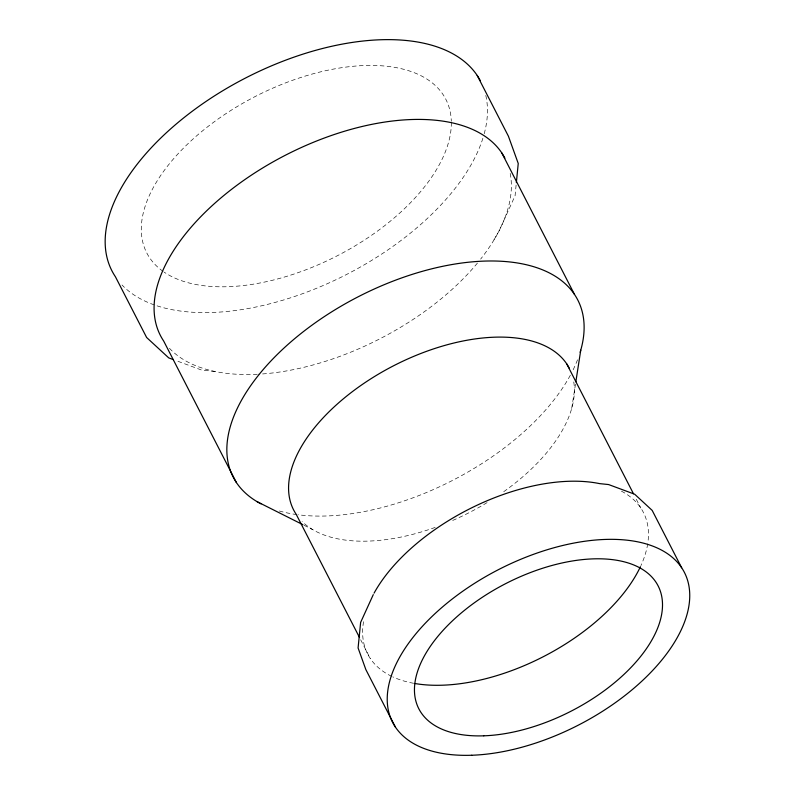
<?xml version="1.0" encoding="UTF-8"?>
<svg xmlns="http://www.w3.org/2000/svg" width="795" height="795" viewBox="0 0 795 795"><rect width="100%" height="100%" fill="white"/><g stroke="black" fill="none" stroke-linecap="round" stroke-linejoin="round"><path stroke-width="0.6" stroke-dasharray="3.98 2.98" d="M516.124 185.016L515.071 195.779L499.101 230.918L493.069 241.422M571.684 408.521L575.471 384.204M215.087 371.484L201.652 370.082L175.556 360.423M304.018 525.247L312.743 529.629M636.298 499.25L640.82 508.055M360.652 639.736L370.261 658.439M573.752 381.908A154.975 82.581 -27.2 0 1 502.38 492.632M487.077 502.619A154.975 82.581 -27.2 0 1 451.113 521.132M435.193 527.403A154.975 82.581 -27.2 0 1 302.09 521.46M510.191 173.389A193.722 103.231 -27.2 0 1 480.627 259.12M477.447 263.056A193.722 103.231 -27.2 0 1 258.464 374.207M257.292 374.266A193.722 103.231 -27.2 0 1 168.779 347.564M577.518 359.797A193.722 103.231 -27.2 0 1 572.639 370.818M570.323 375.25A193.722 103.231 -27.2 0 1 297.996 514.743M296.833 514.594A193.722 103.231 -27.2 0 1 277.823 510.549M163.124 271.423A168.103 89.577 -27.2 0 1 253.804 97.248A168.103 89.577 -27.2 0 1 451.302 121.277M451.331 122.43A168.103 89.577 -27.2 0 1 338.899 254.937A168.103 89.577 -27.2 0 1 164.167 272.148M621.392 491.141A154.975 82.581 -27.2 0 1 647.875 542.627M647.696 543.86A154.975 82.581 -27.2 0 1 640.929 565.593M413.599 683.283A154.975 82.581 -27.2 0 1 392.76 676.853M391.716 676.366A154.975 82.581 -27.2 0 1 364.09 618.898M485.785 95.41A207.286 110.455 -27.2 0 1 484.205 133.798M482.903 138.231A207.286 110.455 -27.2 0 1 315.814 288.595A207.286 110.455 -27.2 0 1 122.013 284.968"/><path stroke-width="1.19" d="M516.362 182.621L518.241 163.472L508.412 136.203L477.199 75.465M575.848 381.769L580.757 350.158M373.282 594.63L360.632 622.406L358.088 647.965L365.839 669.569L395.314 726.928M173.29 359.588L168.749 357.899L146.628 337.497L115.424 276.759A207.286 110.455 -27.2 0 1 239.434 81.229A207.286 110.455 -27.2 0 1 480.279 80.613M257.103 501.675L302.925 524.7M501.774 152.908L574.527 294.478M681.663 567.769L652.188 510.41L634.678 494.222L608.612 484.562L599.649 483.628A154.975 82.581 -27.2 0 0 374.067 593.149M566.765 363.951L633.476 493.755M359.529 637.54L296.207 514.335A154.975 82.581 -27.2 0 1 389.331 368.005A154.975 82.581 -27.2 0 1 569.21 368.075M236.423 482.595L163.671 341.025A193.722 103.231 -27.2 0 1 279.989 158.066A193.722 103.231 -27.2 0 1 504.895 158.165M261.038 503.851A193.722 103.231 -27.2 0 1 368.463 291.695A193.722 103.231 -27.2 0 1 580.131 352.274M640.422 566.696A154.975 82.581 -27.2 0 1 414.702 683.481M483.767 735.822A134.484 71.659 -27.2 0 0 662.235 599.818A134.484 71.659 -27.2 0 0 469.467 606.406A134.484 71.659 -27.2 0 0 483.767 735.822M471.743 755.25A164.018 87.4 -27.2 0 0 689.414 589.373A164.018 87.4 -27.2 0 0 454.313 597.413A164.018 87.4 -27.2 0 0 471.743 755.25"/></g></svg>
